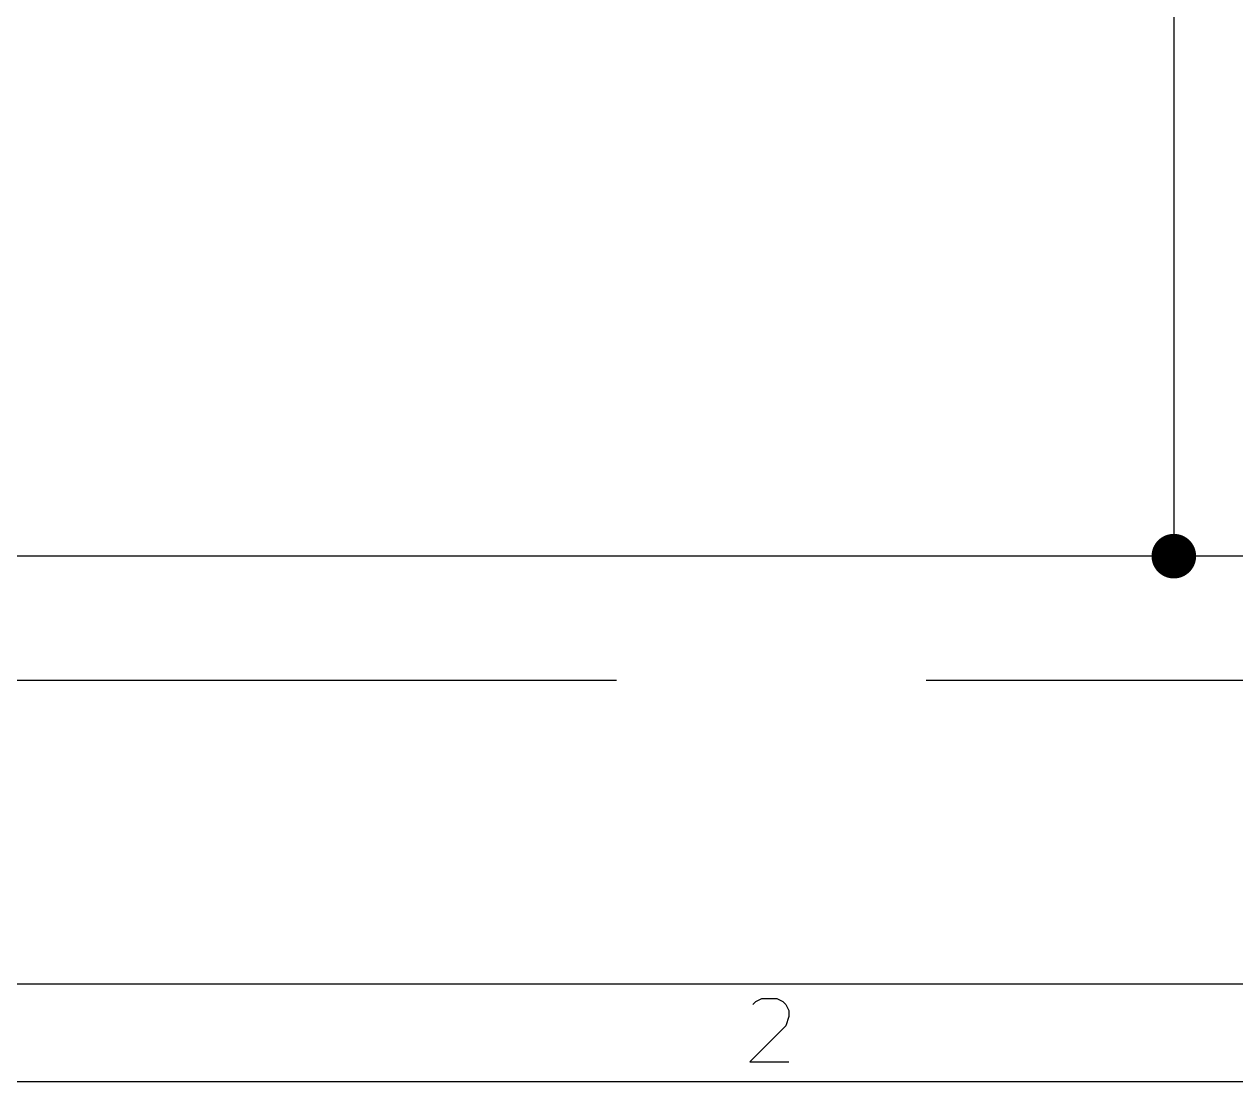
# Model space of a CAD drawing. Extents: x 0.4 to 11.3, y -7.9 to -0.4.
# Drawn here: x 2.772 to 3.75, y -7.874 to -7.021 of the extents above; entities that cross this region are included whole.
import ezdxf

# ---------------------------------------------------------------- set-up
doc = ezdxf.new("R2010")
doc.units = 0
doc.header["$MEASUREMENT"] = 0
doc.linetypes.add('DASHED', pattern=[0.75, 0.5, -0.25])
for name, color, linetype in [('BLUE2', 5, 'CONTINUOUS'), ('BLUE3', 171, 'CONTINUOUS'), ('RED2', 1, 'CONTINUOUS')]:
    doc.layers.add(name, color=color, linetype=linetype)

msp = doc.modelspace()

# ---------------------------------------------------------------- linework, layer by layer
at = {"layer": 'BLUE2', "linetype": 'CONTINUOUS'}
for p, q in [((3.7, -7), (3.7, -7.45)), ((3.7, -7.45), (2.75, -7.45)), ((3.8, -7.45), (3.7, -7.45))]:
    msp.add_line(p, q, dxfattribs=at)
at = {"layer": 'BLUE2', "const_width": 0.018}
msp.add_lwpolyline([(3.691, -7.45, 1), (3.709, -7.45, 1)], format="xyb", close=True, dxfattribs=at)
at = {"layer": 'BLUE3', "linetype": 'DASHED'}
msp.add_line((0.5, -7.55), (6.95, -7.55), dxfattribs=at)
at = {"layer": 'RED2', "linetype": 'CONTINUOUS'}
for p, q in [((11.22056, -7.79556), (0.47244, -7.79556)), ((3.36009, -7.812), (3.36252, -7.80956)), ((3.36252, -7.80956), (3.3674, -7.80712)), ((3.3674, -7.80712), (3.37958, -7.80712)), ((3.37958, -7.80712), (3.38446, -7.80956)), ((3.38446, -7.80956), (3.38689, -7.812)), ((3.38689, -7.812), (3.38933, -7.81687)), ((3.38933, -7.82174), (3.38689, -7.82906)), ((3.38933, -7.81687), (3.38933, -7.82174)), ((3.38689, -7.82906), (3.35765, -7.8583)), ((3.35765, -7.8583), (3.38933, -7.8583)), ((11.2993, -7.8743), (0.3937, -7.8743))]:
    msp.add_line(p, q, dxfattribs=at)

doc.saveas('drawing.dxf')
